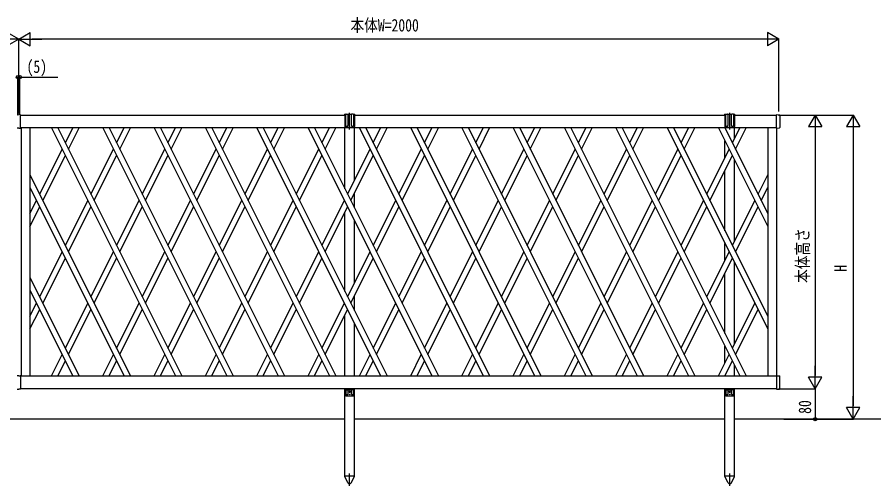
# Model space of a CAD drawing. Units: millimetres, scale not verified. Extents: x -4205 to 4205, y -2970 to 2970.
# Drawn here: x 530 to 2784, y -306 to 927 of the extents above; entities that cross this region are included whole.
import ezdxf
from ezdxf.enums import TextEntityAlignment as Align

# ---------------------------------------------------------------- set-up
doc = ezdxf.new("R2010")
doc.units = ezdxf.units.MM
doc.header["$LTSCALE"] = 16
doc.layers.add('0-4_YKK_A1', color=4, linetype='Continuous')
doc.layers.add('0-5_YKK_D', color=6, linetype='Continuous')
doc.styles.add('ＭＳ ゴシック', font='')
doc.styles.get('ＭＳ ゴシック').set_extended_font_data('MS Gothic')

msp = doc.modelspace()

# ---------------------------------------------------------------- linework, layer by layer
at = {"layer": '0-4_YKK_A1'}
for p, q in [((530.19, 670.16), (534.5, 670.42)), ((538.81, 670.16), (534.5, 670.42)), ((539, 669.16), (539, 669.96)), ((539, 669.22), (1392.5, 669.22)), ((539, 635.92), (539, 669.16)), ((1395, 670.72), (1392.5, 670.72)), ((1392.5, 670.72), (1392.5, 639.22)), ((1395, 641.71), (1395, 670.72)), ((1396, 671.72), (1399, 671.72)), ((1410, 670.72), (1400, 670.72)), ((1400, 670.72), (1400, 641.71)), ((1405, 631.64), (1405, 675.42)), ((1410, 641.71), (1410, 670.72)), ((1414, 671.72), (1411, 671.72)), ((1417.5, 670.72), (1415, 670.72)), ((1415, 670.72), (1415, 641.71)), ((1417.5, 670.72), (1417.5, 639.22)), ((1417.5, 669.22), (2392.5, 669.22)), ((2395, 670.72), (2392.5, 670.72)), ((2392.5, 670.72), (2392.5, 639.22)), ((2395, 641.71), (2395, 670.72)), ((2396, 671.72), (2399, 671.72)), ((2410, 670.72), (2400, 670.72)), ((2400, 670.72), (2400, 641.71)), ((2405, 631.64), (2405, 675.42)), ((2410, 641.71), (2410, 670.72)), ((2414, 671.72), (2411, 671.72)), ((2417.5, 670.72), (2415, 670.72)), ((2415, 670.72), (2415, 641.71)), ((2417.5, 670.72), (2417.5, 639.22)), ((2417.5, 669.22), (2528.5, 669.22)), ((2528.82, 670.4), (2535.56, 669.99)), ((2536.5, 668.99), (2536.5, 636.35)), ((534.5, 634.92), (530.56, 634.92)), ((534.5, 634.92), (538.44, 634.92)), ((539, 635.12), (539, 635.92)), ((2528.5, 635.22), (539, 635.22)), ((541, 635.22), (541, -16.78)), ((564, 635.22), (564, -16.78)), ((620.61, 635.22), (946.61, -16.78)), ((637.39, 635.22), (963.39, -16.78)), ((657, 595.99), (676.61, 635.22)), ((665.39, 579.22), (693.39, 635.22)), ((755.61, 635.22), (1081.61, -16.78)), ((772.39, 635.22), (1098.39, -16.78)), ((792, 595.99), (811.61, 635.22)), ((800.39, 579.22), (828.39, 635.22)), ((890.61, 635.22), (1216.61, -16.78)), ((907.39, 635.22), (1233.39, -16.78)), ((927, 595.99), (946.61, 635.22)), ((935.39, 579.22), (963.39, 635.22)), ((1025.61, 635.22), (1351.61, -16.78)), ((1042.39, 635.22), (1368.39, -16.78)), ((1062, 595.99), (1081.61, 635.22)), ((1070.39, 579.22), (1098.39, 635.22)), ((1160.61, 635.22), (1486.61, -16.78)), ((1177.39, 635.22), (1503.39, -16.78)), ((1197, 595.99), (1216.61, 635.22)), ((1205.39, 579.22), (1233.39, 635.22)), ((1295.61, 635.22), (1621.61, -16.78)), ((1312.39, 635.22), (1638.39, -16.78)), ((1332, 595.99), (1351.61, 635.22)), ((1340.39, 579.22), (1368.39, 635.22)), ((1392.5, 474.99), (1392.5, 635.22)), ((1394.5, 637.22), (1415.5, 637.22)), ((1417.5, 496.99), (1417.5, 635.22)), ((1430.61, 635.22), (1756.61, -16.78)), ((1447.39, 635.22), (1773.39, -16.78)), ((1467, 595.99), (1486.61, 635.22)), ((1475.39, 579.22), (1503.39, 635.22)), ((1565.61, 635.22), (1891.61, -16.78)), ((1582.39, 635.22), (1908.39, -16.78)), ((1602, 595.99), (1621.61, 635.22)), ((1610.39, 579.22), (1638.39, 635.22)), ((1700.61, 635.22), (2026.61, -16.78)), ((1717.39, 635.22), (2043.39, -16.78)), ((1737, 595.99), (1756.61, 635.22)), ((1745.39, 579.22), (1773.39, 635.22)), ((1835.61, 635.22), (2161.61, -16.78)), ((1852.39, 635.22), (2178.39, -16.78)), ((1872, 595.99), (1891.61, 635.22)), ((1880.39, 579.22), (1908.39, 635.22)), ((1970.61, 635.22), (2296.61, -16.78)), ((1987.39, 635.22), (2313.39, -16.78)), ((2007, 595.99), (2026.61, 635.22)), ((2015.39, 579.22), (2043.39, 635.22)), ((2105.61, 635.22), (2431.61, -16.78)), ((2122.39, 635.22), (2448.39, -16.78)), ((2142, 595.99), (2161.61, 635.22)), ((2150.39, 579.22), (2178.39, 635.22)), ((2240.61, 635.22), (2505, 106.45)), ((2257.39, 635.22), (2505, 139.99)), ((2277, 595.99), (2296.61, 635.22)), ((2285.39, 579.22), (2313.39, 635.22)), ((2375.61, 635.22), (2505, 376.45)), ((2392.39, 635.22), (2505, 409.99)), ((2392.5, 634.99), (2392.5, 635.22)), ((2394.5, 637.22), (2415.5, 637.22)), ((2412, 595.99), (2431.61, 635.22)), ((2417.5, 606.99), (2417.5, 635.22)), ((2420.39, 579.22), (2448.39, 635.22)), ((2505, 635.22), (2505, -16.78)), ((2528, 635.22), (2528, -16.78)), ((2528.82, 634.94), (2535.56, 635.35)), ((2392.5, 556.99), (2392.5, 601.45)), ((589.5, 460.99), (648.61, 579.22)), ((724.5, 460.99), (783.61, 579.22)), ((859.5, 460.99), (918.61, 579.22)), ((994.5, 460.99), (1053.61, 579.22)), ((1129.5, 460.99), (1188.61, 579.22)), ((1264.5, 460.99), (1323.61, 579.22)), ((1399.5, 460.99), (1458.61, 579.22)), ((1534.5, 460.99), (1593.61, 579.22)), ((1669.5, 460.99), (1728.61, 579.22)), ((1804.5, 460.99), (1863.61, 579.22)), ((1939.5, 460.99), (1998.61, 579.22)), ((2074.5, 460.99), (2133.61, 579.22)), ((2209.5, 460.99), (2268.61, 579.22)), ((2344.5, 460.99), (2403.61, 579.22)), ((597.89, 444.22), (657, 562.45)), ((732.89, 444.22), (792, 562.45)), ((867.89, 444.22), (927, 562.45)), ((1002.89, 444.22), (1062, 562.45)), ((1137.89, 444.22), (1197, 562.45)), ((1272.89, 444.22), (1332, 562.45)), ((1407.89, 444.22), (1467, 562.45)), ((1542.89, 444.22), (1602, 562.45)), ((1677.89, 444.22), (1737, 562.45)), ((1812.89, 444.22), (1872, 562.45)), ((1947.89, 444.22), (2007, 562.45)), ((2082.89, 444.22), (2142, 562.45)), ((2217.89, 444.22), (2277, 562.45)), ((2352.89, 444.22), (2412, 562.45)), ((2417.5, 336.99), (2417.5, 551.45)), ((2392.5, 364.99), (2392.5, 523.45)), ((564, 511.99), (828.39, -16.78)), ((2479.5, 460.99), (2505, 511.99)), ((564, 478.45), (811.61, -16.78)), ((2487.89, 444.22), (2505, 478.45)), ((1417.5, 424.99), (1417.5, 463.45)), ((564, 409.99), (581.11, 444.22)), ((657, 325.99), (716.11, 444.22)), ((792, 325.99), (851.11, 444.22)), ((927, 325.99), (986.11, 444.22)), ((1062, 325.99), (1121.11, 444.22)), ((1197, 325.99), (1256.11, 444.22)), ((1332, 325.99), (1391.11, 444.22)), ((1467, 325.99), (1526.11, 444.22)), ((1602, 325.99), (1661.11, 444.22)), ((1737, 325.99), (1796.11, 444.22)), ((1872, 325.99), (1931.11, 444.22)), ((2007, 325.99), (2066.11, 444.22)), ((2142, 325.99), (2201.11, 444.22)), ((2277, 325.99), (2336.11, 444.22)), ((2412, 325.99), (2471.11, 444.22)), ((564, 376.45), (589.5, 427.45)), ((665.39, 309.22), (724.5, 427.45)), ((800.39, 309.22), (859.5, 427.45)), ((935.39, 309.22), (994.5, 427.45)), ((1070.39, 309.22), (1129.5, 427.45)), ((1205.39, 309.22), (1264.5, 427.45)), ((1340.39, 309.22), (1399.5, 427.45)), ((1392.5, 204.99), (1392.5, 413.45)), ((1475.39, 309.22), (1534.5, 427.45)), ((1610.39, 309.22), (1669.5, 427.45)), ((1745.39, 309.22), (1804.5, 427.45)), ((1880.39, 309.22), (1939.5, 427.45)), ((2015.39, 309.22), (2074.5, 427.45)), ((2150.39, 309.22), (2209.5, 427.45)), ((2285.39, 309.22), (2344.5, 427.45)), ((2420.39, 309.22), (2479.5, 427.45)), ((1417.5, 226.99), (1417.5, 391.45)), ((2392.5, 286.99), (2392.5, 331.45)), ((589.5, 190.99), (648.61, 309.22)), ((724.5, 190.99), (783.61, 309.22)), ((859.5, 190.99), (918.61, 309.22)), ((994.5, 190.99), (1053.61, 309.22)), ((1129.5, 190.99), (1188.61, 309.22)), ((1264.5, 190.99), (1323.61, 309.22)), ((1399.5, 190.99), (1458.61, 309.22)), ((1534.5, 190.99), (1593.61, 309.22)), ((1669.5, 190.99), (1728.61, 309.22)), ((1804.5, 190.99), (1863.61, 309.22)), ((1939.5, 190.99), (1998.61, 309.22)), ((2074.5, 190.99), (2133.61, 309.22)), ((2209.5, 190.99), (2268.61, 309.22)), ((2344.5, 190.99), (2403.61, 309.22)), ((597.89, 174.22), (657, 292.45)), ((732.89, 174.22), (792, 292.45)), ((867.89, 174.22), (927, 292.45)), ((1002.89, 174.22), (1062, 292.45)), ((1137.89, 174.22), (1197, 292.45)), ((1272.89, 174.22), (1332, 292.45)), ((1407.89, 174.22), (1467, 292.45)), ((1542.89, 174.22), (1602, 292.45)), ((1677.89, 174.22), (1737, 292.45)), ((1812.89, 174.22), (1872, 292.45)), ((1947.89, 174.22), (2007, 292.45)), ((2082.89, 174.22), (2142, 292.45)), ((2217.89, 174.22), (2277, 292.45)), ((2352.89, 174.22), (2412, 292.45)), ((2417.5, 66.99), (2417.5, 281.45)), ((2392.5, 94.99), (2392.5, 253.45)), ((564, 241.99), (693.39, -16.78)), ((564, 208.45), (676.61, -16.78)), ((1417.5, 154.99), (1417.5, 193.45)), ((564, 139.99), (581.11, 174.22)), ((657, 55.99), (716.11, 174.22)), ((792, 55.99), (851.11, 174.22)), ((927, 55.99), (986.11, 174.22)), ((1062, 55.99), (1121.11, 174.22)), ((1197, 55.99), (1256.11, 174.22)), ((1332, 55.99), (1391.11, 174.22)), ((1467, 55.99), (1526.11, 174.22)), ((1602, 55.99), (1661.11, 174.22)), ((1737, 55.99), (1796.11, 174.22)), ((1872, 55.99), (1931.11, 174.22)), ((2007, 55.99), (2066.11, 174.22)), ((2142, 55.99), (2201.11, 174.22)), ((2277, 55.99), (2336.11, 174.22)), ((2412, 55.99), (2471.11, 174.22)), ((564, 106.45), (589.5, 157.45)), ((665.39, 39.22), (724.5, 157.45)), ((800.39, 39.22), (859.5, 157.45)), ((935.39, 39.22), (994.5, 157.45)), ((1070.39, 39.22), (1129.5, 157.45)), ((1205.39, 39.22), (1264.5, 157.45)), ((1340.39, 39.22), (1399.5, 157.45)), ((1392.5, -16.78), (1392.5, 143.45)), ((1475.39, 39.22), (1534.5, 157.45)), ((1610.39, 39.22), (1669.5, 157.45)), ((1745.39, 39.22), (1804.5, 157.45)), ((1880.39, 39.22), (1939.5, 157.45)), ((2015.39, 39.22), (2074.5, 157.45)), ((2150.39, 39.22), (2209.5, 157.45)), ((2285.39, 39.22), (2344.5, 157.45)), ((2420.39, 39.22), (2479.5, 157.45)), ((1417.5, -16.78), (1417.5, 121.45)), ((2392.5, 16.99), (2392.5, 61.45)), ((620.61, -16.78), (648.61, 39.22)), ((755.61, -16.78), (783.61, 39.22)), ((890.61, -16.78), (918.61, 39.22)), ((1025.61, -16.78), (1053.61, 39.22)), ((1160.61, -16.78), (1188.61, 39.22)), ((1295.61, -16.78), (1323.61, 39.22)), ((1430.61, -16.78), (1458.61, 39.22)), ((1565.61, -16.78), (1593.61, 39.22)), ((1700.61, -16.78), (1728.61, 39.22)), ((1835.61, -16.78), (1863.61, 39.22)), ((1970.61, -16.78), (1998.61, 39.22)), ((2105.61, -16.78), (2133.61, 39.22)), ((2240.61, -16.78), (2268.61, 39.22)), ((2375.61, -16.78), (2403.61, 39.22)), ((637.39, -16.78), (657, 22.45)), ((772.39, -16.78), (792, 22.45)), ((907.39, -16.78), (927, 22.45)), ((1042.39, -16.78), (1062, 22.45)), ((1177.39, -16.78), (1197, 22.45)), ((1312.39, -16.78), (1332, 22.45)), ((1447.39, -16.78), (1467, 22.45)), ((1582.39, -16.78), (1602, 22.45)), ((1717.39, -16.78), (1737, 22.45)), ((1852.39, -16.78), (1872, 22.45)), ((1987.39, -16.78), (2007, 22.45)), ((2122.39, -16.78), (2142, 22.45)), ((2257.39, -16.78), (2277, 22.45)), ((2392.39, -16.78), (2412, 22.45)), ((2417.5, -16.78), (2417.5, 11.45)), ((534.5, -16.48), (530.56, -16.48)), ((534.5, -16.48), (538.44, -16.48)), ((539, -16.68), (539, -17.48)), ((539, -16.78), (2528.5, -16.78)), ((539, -17.48), (539, -50.72)), ((2392.5, -16.78), (2392.5, -16.55)), ((2528.82, -16.5), (2535.56, -16.91)), ((2536.5, -50.55), (2536.5, -17.91)), ((530.19, -51.72), (534.5, -51.98)), ((538.81, -51.72), (534.5, -51.98)), ((539, -50.72), (539, -51.52)), ((2528.5, -50.78), (539, -50.78)), ((1394, -50.78), (1394, -67.78)), ((1394, -52.98), (1396, -52.98)), ((1396, -65.28), (1396, -50.78)), ((1397, -53.85), (1399, -53.85)), ((1400, -50.78), (1400, -65.28)), ((1400, -52.98), (1410, -52.98)), ((1410, -65.28), (1410, -50.78)), ((1413, -53.85), (1411, -53.85)), ((1414, -50.78), (1414, -65.28)), ((1414, -52.98), (1416, -52.98)), ((1416, -67.78), (1416, -50.78)), ((1417.5, -280.78), (1417.5, -50.78)), ((2394, -50.78), (2394, -67.78)), ((2394, -52.98), (2396, -52.98)), ((2396, -65.28), (2396, -50.78)), ((2397, -53.85), (2399, -53.85)), ((2400, -50.78), (2400, -65.28)), ((2400, -52.98), (2410, -52.98)), ((2410, -65.28), (2410, -50.78)), ((2413, -53.85), (2411, -53.85)), ((2414, -50.78), (2414, -65.28)), ((2414, -52.98), (2416, -52.98)), ((2416, -67.78), (2416, -50.78)), ((2417.5, -280.78), (2417.5, -50.78)), ((2528.82, -51.96), (2535.56, -51.55)), ((1396, -69.78), (1414, -69.78)), ((2396, -69.78), (2414, -69.78)), ((1392.5, -130.78), (417.5, -130.78)), ((2392.5, -130.78), (1417.5, -130.78)), ((3196.38, -130.78), (2417.5, -130.78)), ((1400.54, -298.04), (1392.3, -281.78)), ((1405, -306.29), (1405, -273.81)), ((1409.46, -298.04), (1417.7, -281.78)), ((1417.7, -281.78), (1417.7, -280.78)), ((2400.54, -298.04), (2392.3, -281.78)), ((2405, -306.29), (2405, -273.81)), ((2409.46, -298.04), (2417.7, -281.78)), ((2417.7, -281.78), (2417.7, -280.78))]:
    msp.add_line(p, q, dxfattribs=at)
for points in [[(2528.5, 635.24), (2528.5, 635.92), (2528.5, 669.42), (2528.5, 670.1)], [(2528.5, -16.8), (2528.5, -17.48), (2528.5, -50.98), (2528.5, -51.66)], [(1417.5, -280.78), (1392.5, -280.78), (1392.5, -50.78)], [(2417.5, -280.78), (2392.5, -280.78), (2392.5, -50.78)], [(1417.7, -280.78), (1392.3, -280.78), (1392.3, -281.78)], [(2417.7, -280.78), (2392.3, -280.78), (2392.3, -281.78)]]:
    msp.add_lwpolyline(points, dxfattribs=at)
for centre, radius in [((1405, -58.78), 2.1), ((1405, -65.78), 0.65), ((2405, -58.78), 2.1), ((2405, -65.78), 0.65)]:
    msp.add_circle(centre, radius, dxfattribs=at)
for centre, radius, start, end in [((538.8, 669.96), 0.2, 0, 86.5), ((1392.5, 668.72), 2, 90, 165.65639), ((1396, 670.72), 1, 90, 180), ((1399, 670.72), 1, 0, 90), ((1411, 670.72), 1, 90, 180), ((1414, 670.72), 1, 0, 90), ((1417.5, 668.72), 2, 14.34361, 90), ((2392.5, 668.72), 2, 90, 165.65639), ((2396, 670.72), 1, 90, 180), ((2399, 670.72), 1, 0, 90), ((2411, 670.72), 1, 90, 180), ((2414, 670.72), 1, 0, 90), ((2417.5, 668.72), 2, 14.34361, 90), ((2528.8, 670.1), 0.3, 86.5, 180), ((2535.5, 668.99), 1, 0, 86.5), ((530.2, 635.12), 0.202, 179.93968, 269.38321), ((538.8, 635.12), 0.202, 270.61679, 0.06032), ((1394.5, 639.22), 2, 180, 270), ((1397.5, 641.71), 2.5, 180, 0), ((1412.5, 641.71), 2.5, 180, 0), ((1415.5, 639.22), 2, 270, 0), ((2394.5, 639.22), 2, 180, 270), ((2397.5, 641.71), 2.5, 180, 0), ((2412.5, 641.71), 2.5, 180, 0), ((2415.5, 639.22), 2, 270, 0), ((2528.8, 635.24), 0.3, 180, 273.5), ((2535.5, 636.35), 1, 273.5, 0), ((530.2, -16.68), 0.202, 90.61679, 180.06032), ((538.8, -16.68), 0.202, 359.93968, 89.38321), ((2528.8, -16.8), 0.3, 86.5, 180), ((2535.5, -17.91), 1, 0, 86.5), ((538.8, -51.52), 0.2, 273.5, 0), ((1397, -52.85), 1, 180, 270), ((1398, -65.28), 2, 180, 0), ((1399, -52.85), 1, 270, 0), ((1411, -52.85), 1, 180, 270), ((1412, -65.28), 2, 180, 0), ((1413, -52.85), 1, 270, 0), ((2397, -52.85), 1, 180, 270), ((2398, -65.28), 2, 180, 0), ((2399, -52.85), 1, 270, 0), ((2411, -52.85), 1, 180, 270), ((2412, -65.28), 2, 180, 0), ((2413, -52.85), 1, 270, 0), ((2528.8, -51.66), 0.3, 180, 273.5), ((2535.5, -50.55), 1, 273.5, 0), ((1396, -67.78), 2, 180, 270), ((1414, -67.78), 2, 270, 0), ((2396, -67.78), 2, 180, 270), ((2414, -67.78), 2, 270, 0), ((1405, -295.78), 5, 206.87405, 333.12595), ((2405, -295.78), 5, 206.87405, 333.12595)]:
    msp.add_arc(centre, radius, start, end, dxfattribs=at)
for centre, start_param, end_param in [((530.56, 635.92), 4.6587856, 4.712389), ((538.44, 635.92), 4.712389, 4.7659923), ((530.56, -17.48), 1.5707963, 1.6243997), ((538.44, -17.48), 1.517193, 1.5707963)]:
    msp.add_ellipse(centre, major_axis=(6.74, 0), ratio=0.148374, start_param=start_param, end_param=end_param, dxfattribs=at)
at = {"layer": '0-5_YKK_D'}
for p, q in [((534.5, 869.22), (504.19, 886.72)), ((534.5, 869.22), (564.81, 886.72)), ((564.81, 851.72), (564.81, 886.72)), ((2534.5, 869.22), (2504.19, 886.72)), ((2504.19, 886.72), (2504.19, 851.72)), ((534.5, 869.22), (473.88, 869.22)), ((534.5, 869.22), (504.19, 851.72)), ((534.5, 673.19), (534.5, 870.22)), ((534.5, 673.19), (534.5, 870.22)), ((534.5, 869.22), (564.81, 851.72)), ((534.5, 869.22), (595.12, 869.22)), ((2499.5, 869.22), (569.5, 869.22)), ((2534.5, 869.22), (2473.88, 869.22)), ((2534.5, 869.22), (2504.19, 851.72)), ((2534.5, 678.36), (2534.5, 870.22)), ((532, 670.22), (532, 770.22)), ((537, 670.22), (537, 770.22)), ((2533, 669.22), (2631, 669.22)), ((2533, 669.22), (2731, 669.22)), ((2630, 669.22), (2612.5, 638.91)), ((2630, 669.22), (2647.5, 638.91)), ((2630, 669.22), (2630, 608.6)), ((2730, 669.22), (2712.5, 638.91)), ((2730, 669.22), (2747.5, 638.91)), ((2730, 669.22), (2730, 608.6)), ((2612.5, 638.91), (2647.5, 638.91)), ((2630, 634.22), (2630, -15.78)), ((2712.5, 638.91), (2747.5, 638.91)), ((2730, 634.22), (2730, -95.78)), ((2630, -50.78), (2630, 9.84)), ((2630, -50.78), (2612.5, -20.47)), ((2647.5, -20.47), (2612.5, -20.47)), ((2630, -50.78), (2647.5, -20.47)), ((2533, -50.78), (2631, -50.78)), ((2533, -50.78), (2631, -50.78)), ((2630, -50.78), (2630, -130.78)), ((2730, -130.78), (2730, -70.16)), ((2730, -130.78), (2712.5, -100.47)), ((2747.5, -100.47), (2712.5, -100.47)), ((2730, -130.78), (2747.5, -100.47)), ((2547, -130.78), (2631, -130.78)), ((2548, -130.78), (2731, -130.78))]:
    msp.add_line(p, q, dxfattribs=at)
msp.add_lwpolyline([(532, 769.22), (537, 769.22), (637.6, 769.22)], dxfattribs=at)
for centre in [(532, 769.22), (537, 769.22), (2630, -130.78)]:
    msp.add_circle(centre, 4.25, dxfattribs=at)

# ---------------------------------------------------------------- texts
at = {"layer": '0-5_YKK_D', "style": 'ＭＳ ゴシック', "width": 0.8}
for s, p in [('本体W=2000', (1407.3, 879.22)), ('(5)', (555, 770.22))]:
    msp.add_text(s, height=32.99, dxfattribs=at).set_placement(p, align=Align.BOTTOM_LEFT)
for s, p in [('本体高さ', (2623, 227.62)), ('H', (2723, 257.22)), ('80', (2629, -116.84))]:
    msp.add_text(s, height=32.99, rotation=90, dxfattribs=at).set_placement(p, align=Align.BOTTOM_LEFT)

doc.saveas('drawing.dxf')
